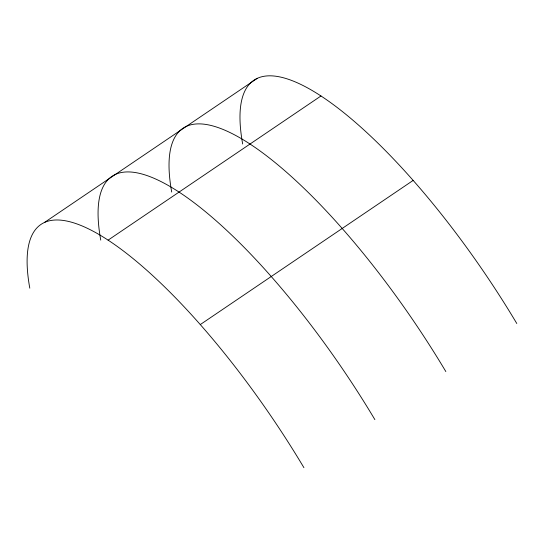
<?xml version="1.0" encoding="UTF-8"?>
<svg xmlns="http://www.w3.org/2000/svg" width="544" height="544" viewBox="0 0 544 544"><rect width="100%" height="100%" fill="white"/><g stroke="black" fill="none" stroke-linecap="round" stroke-linejoin="round"><path stroke-width="0.82" d="M44.411 222.503L257.285 78.343M29.798 288.164A291.088 82.974 55.9 0 1 108.1 240.142L320.974 95.982A291.088 82.974 55.9 0 1 516.8 323.517M200.274 324.578L413.148 180.411M108.1 240.142A291.088 82.974 55.9 0 1 303.926 467.684M100.756 240.108A291.088 82.974 55.9 0 1 179.058 192.086A291.088 82.974 55.9 0 1 374.884 419.628M171.714 192.052A291.088 82.974 55.9 0 1 250.016 144.038A291.088 82.974 55.9 0 1 445.842 371.572M242.672 143.997A291.088 82.974 55.9 0 1 320.974 95.982"/></g></svg>
